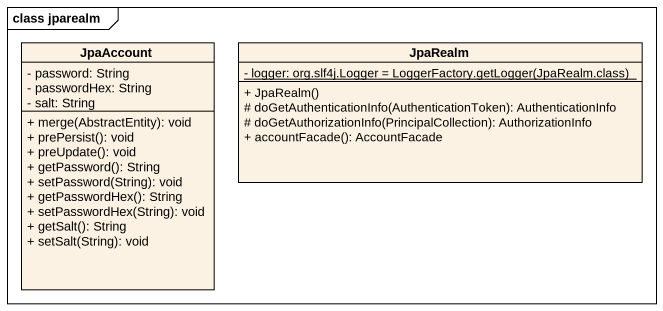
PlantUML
@startuml
mainframe class jparealm
hide circle
hide empty members
skinparam classAttributeIconSize 0
class JpaAccount {
  - password: String
  - passwordHex: String
  - salt: String
  + merge(AbstractEntity): void
  + prePersist(): void
  + preUpdate(): void
  + getPassword(): String
  + setPassword(String): void
  + getPasswordHex(): String
  + setPasswordHex(String): void
  + getSalt(): String
  + setSalt(String): void
}
class JpaRealm {
  {static} {field} - logger: org.slf4j.Logger = LoggerFactory.getLogger(JpaRealm.class)
  + JpaRealm()
  # doGetAuthenticationInfo(AuthenticationToken): AuthenticationInfo
  # doGetAuthorizationInfo(PrincipalCollection): AuthorizationInfo
  + accountFacade(): AccountFacade
}
@enduml
